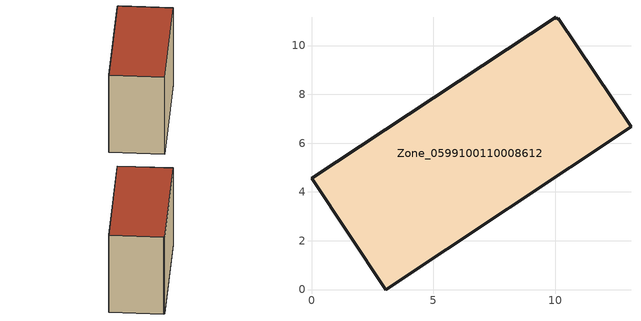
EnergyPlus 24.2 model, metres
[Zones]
Zone_0599100110008612
 floor ground (C_G): 10.13,11.12 13.1,6.66 3.05,0 0,4.56 10.02,11.15 10.06,11.08 z0.7
 wall outside (C_F): 3.05,0 13.1,6.66 10.13,11.12 10.06,11.08 10.02,11.15 0,4.56 3.05,0 z0.7:9.76
 roof outside (C_R): 13.1,6.66 10.13,11.12 10.06,11.08 10.02,11.15 0,4.56 3.05,0 z9.76
[BUILDING]
Pand.0599100110008612: North Axis=0; Terrain=City; Loads Convergence Tolerance Value=0.04; Temperature Convergence Tolerance Value=0.4; Solar Distribution=FullExterior; Maximum Number of Warmup Days=25; Minimum Number of Warmup Days=1
[Site:Location]
Rotterdam.The.Hague.AP_ZH_NLD Design_Conditions: Latitude=51.96; Longitude=4.45; Time Zone=1; Elevation=-4.5
[SITE:GROUNDTEMPERATURE:BUILDINGSURFACE]
18, 18, 18, 18, 18, 18, 18, 18, 18, 18, 18, 18
[MATERIAL] Thermal Absorptance=0.9; Solar Absorptance=0.7; Visible Absorptance=0.7
Name | Roughness | Thickness | Conductivity | Density | Specific Heat
G.TI.2015-2018 | MediumSmooth | 0.15 | 0.0428571 | 540 | 1210
F.TI.2015-2018 | Rough | 0.3 | 0.0666667 | 1920 | 840
R.TI.2015-2018 | MediumRough | 0.2 | 0.0333333 | 1500 | 1000
[CONSTRUCTION]
C_G: G.TI.2015-2018
C_F: F.TI.2015-2018
C_R: R.TI.2015-2018
[ZONE]
Zone_0599100110008612: Type=1; Multiplier=1; Ceiling Height=Autocalculate; Volume=Autocalculate; Floor Area=autocalculate; Part of Total Floor Area=Yes
[ZONEINFILTRATION:DESIGNFLOWRATE]
Infil_Zone_0599100110008612: Zone or ZoneList or Space or SpaceList=Zone_0599100110008612; Schedule=AlwaysOn; Design Flow Rate Calculation Method=Flow/Area; Flow Rate per Floor Area=0.0015; Constant Term Coefficient=1; Temperature Term Coefficient=0; Velocity Term Coefficient=0; Velocity Squared Term Coefficient=0
[HVACTEMPLATE:ZONE:IDEALLOADSAIRSYSTEM]
Zone_0599100110008612: Maximum Heating Supply Air Temperature=50; Minimum Cooling Supply Air Temperature=13; Maximum Heating Supply Air Humidity Ratio=0.0156; Minimum Cooling Supply Air Humidity Ratio=0.0077; Heating Limit=NoLimit; Cooling Limit=NoLimit; Dehumidification Control Type=ConstantSensibleHeatRatio; Cooling Sensible Heat Ratio=0.7; Dehumidification Setpoint=60; Humidification Control Type=None; Humidification Setpoint=30; Outdoor Air Method=None; Outdoor Air Flow Rate per Person=0.00944; Outdoor Air Flow Rate per Zone Floor Area=0; Outdoor Air Flow Rate per Zone=0; Demand Controlled Ventilation Type=None; Outdoor Air Economizer Type=NoEconomizer; Heat Recovery Type=None; Sensible Heat Recovery Effectiveness=0.7; Latent Heat Recovery Effectiveness=0.65
[ZONECONTROL:THERMOSTAT]
ThermostatControl_Zone_0599100110008612: Zone or ZoneList=Zone_0599100110008612; Control Type Schedule=DualSetpointControlType; Control 1=Thermostat_Zone_0599100110008612; Temperature Difference Between Cutout And Setpoint=0
[THERMOSTATSETPOINT:DUALSETPOINT]
Thermostat_Zone_0599100110008612: Heating Setpoint Temperature Schedule=HeatingSetpoint_Zone_0599100110008612; Cooling Setpoint Temperature Schedule=CoolingSetpoint_Zone_0599100110008612
[SCHEDULE:COMPACT]
HeatingSetpoint_Zone_0599100110008612: Through: 12/31, For: AllDays, Until: 24:00, 21
CoolingSetpoint_Zone_0599100110008612: Through: 12/31, For: AllDays, Until: 24:00, 24
DualSetpointControlType: Through: 12/31, For: AllDays, Until: 24:00, 4
AlwaysOn: Through: 12/31, For: AllDays, Until: 24:00, 1
